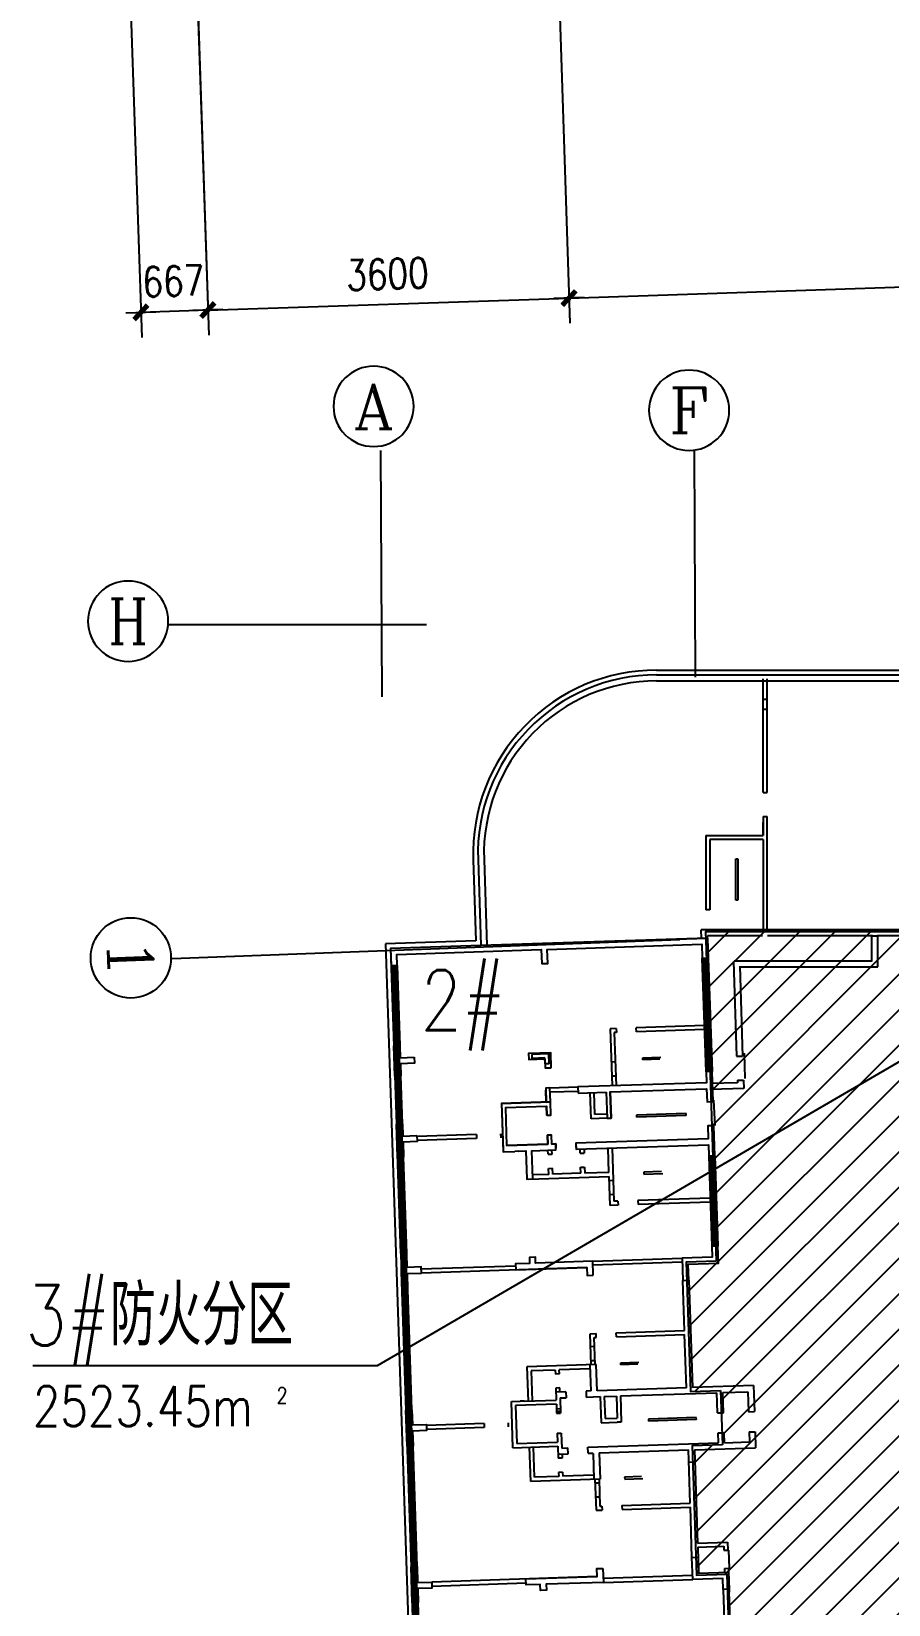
# Model space of a CAD drawing. Extents: x 634182 to 802382, y -1101880 to -864080.
# Drawn here: x 649351 to 657889, y -1037982 to -1022314 of the extents above; entities that cross this region are included whole.
import ezdxf
from ezdxf.enums import TextEntityAlignment as Align

# ---------------------------------------------------------------- set-up
doc = ezdxf.new("R2010")
doc.units = 0
doc.header["$LTSCALE"] = 1000
doc.header["$MEASUREMENT"] = 0
doc.linetypes.add('DASH', pattern=[0.35, 0.25, -0.1])
doc.layers.get('0').update_dxf_attribs({"linetype": 'CONTINUOUS'})
doc.layers.get('DEFPOINTS').update_dxf_attribs({"linetype": 'CONTINUOUS'})
for name, color, linetype in [('AXIS', 3, 'CONTINUOUS'), ('AXIS_TEXT', 7, 'CONTINUOUS'), ('PUB_DIM', 3, 'CONTINUOUS'), ('防火分區线', 2, 'CONTINUOUS')]:
    doc.layers.add(name, color=color, linetype=linetype)
doc.styles.add('COMPLEX', font='COMPLEX')
doc.styles.add('DIM_FONT', font='simplex.shx', dxfattribs={"width": 0.8})
doc.styles.add('HZTXT', font='simplex', dxfattribs={"width": 0.8, "bigfont": 'sfont'})
doc.dimstyles.new('DIMN', dxfattribs={"dimtxt": 300, "dimasz": 1, "dimexe": 250, "dimexo": 300, "dimgap": 150, "dimtad": 1, "dimdec": 0, "dimzin": 0, "dimdsep": 46, "dimtxsty": 'DIM_FONT', "dimblk": '_DIMX', "dimblk1": '_DIMX', "dimblk2": '_DIMX', "dimcen": 2.5, "dimclrt": 7, "dimadec": 0, "dimazin": 0, "dimtfac": 1, "dimtdec": 0, "dimtix": 1, "dimtmove": 2, "dimatfit": 3, "dimldrblk": '_DIMX', "dimfxl": 0, "dimtolj": 1, "dimtzin": 0, "dimarcsym": 0})
doc.dimstyles.new('NORMAL', dxfattribs={"dimtxt": 300, "dimasz": 1, "dimexe": 250, "dimexo": 300, "dimgap": 150, "dimtad": 1, "dimdec": 0, "dimzin": 0, "dimdsep": 46, "dimtxsty": 'DIM_FONT', "dimblk": '_DIMX', "dimblk1": '_DIMX', "dimblk2": '_DIMX', "dimcen": 2.5, "dimclrt": 7, "dimadec": 0, "dimazin": 0, "dimtfac": 1, "dimtdec": 0, "dimtix": 1, "dimtmove": 2, "dimatfit": 3, "dimldrblk": '_DIMX', "dimfxl": 0, "dimtolj": 1, "dimtzin": 0, "dimarcsym": 0})

# ---------------------------------------------------------------- blocks, each defined once
blk = doc.blocks.new('_DIMX')
blk.add_line((-150, 0), (150, 0))
at = {"const_width": 50}
blk.add_lwpolyline([(-70, -70), (70, 70)], dxfattribs=at)
blk = doc.blocks.new('*D1495')
at = {"color": 0, "linetype": 'ByBlock'}
for p, q in [((650342, -1022137), (650450, -1025361)), ((651009, -1022115), (651117, -1025339)), ((650440, -1025112), (650439, -1025112)), ((651108, -1025089), (650441, -1025112)), ((651109, -1025089), (651110, -1025089))]:
    blk.add_line(p, q, dxfattribs=at)
at = {"layer": 'DEFPOINTS', "color": 0, "linetype": 'ByBlock'}
for p in [(650333, -1021837), (651000, -1021815), (650441, -1025112)]:
    blk.add_point(p, dxfattribs=at)
at = {"color": 0, "linetype": 'ByBlock'}
for p, rotation in [((651108, -1025089), 181.9030566285335), ((650441, -1025112), 1.903056628533538)]:
    blk.add_blockref('_DIMX', p, dxfattribs=dict(at, rotation=rotation))
at = {"color": 7, "linetype": 'ByBlock', "insert": (650765, -1024801), "char_height": 300, "attachment_point": 5, "rotation": 1.9031, "style": 'DIM_FONT'}
blk.add_mtext('\\A1;667', dxfattribs=at)
blk = doc.blocks.new('*D1557')
at = {"color": 0, "linetype": 'ByBlock'}
blk.add_arc((650335, -1021890), 8091, 0.0071, 1.8959, dxfattribs=at)
at = {"layer": 'DEFPOINTS', "color": 0, "linetype": 'ByBlock'}
for p in [(672063, -1021168), (658423, -1021711), (650335, -1021890), (650335, -1021890), (659024, -1021890)]:
    blk.add_point(p, dxfattribs=at)
at = {"color": 0, "linetype": 'ByBlock'}
for p, rotation in [((658421, -1021622), 91.8993958261639), ((658425, -1021890), 270.0035408565971)]:
    blk.add_blockref('_DIMX', p, dxfattribs=dict(at, rotation=rotation))
at = {"color": 7, "linetype": 'ByBlock', "insert": (658420, -1022186), "char_height": 300, "attachment_point": 5, "rotation": 87.9036, "style": 'DIM_FONT'}
blk.add_mtext('\\A1;1.90°', dxfattribs=at)
blk = doc.blocks.new('_AXISO')
blk.add_circle((0, 0), 0.5)
at = {"layer": 'AXIS_TEXT', "style": 'COMPLEX', "width": 1.041667}
blk.add_attdef('A', text='', height=0.56, dxfattribs=at).set_placement((-0.25, -0.28), (0.25, -0.28), align=Align.FIT)

msp = doc.modelspace()

# ---------------------------------------------------------------- hatches: boundary and pattern name
at = {"layer": '防火分區线'}
h = msp.add_hatch(dxfattribs=at)
h.set_pattern_fill('ANSI31', color=256, scale=2000, style=0)
h.set_pattern_definition([(45, (675357.98, -860898.43), (-176.7767, 176.7767), [])])
h.paths.add_polyline_path([(665586.645, -1031582.39), (664806.645, -1031582.39), (664806.645, -1031282.39), (663666.645, -1031282.39), (663666.645, -1030982.39), (663666.645, -1029722.39), (662976.645, -1029722.39), (662976.645, -1030982.39), (661176.645, -1030982.39), (661176.645, -1031282.39), (658836.645, -1031282.39), (656064.663, -1031282.39), (656067.391, -1031364.625), (656173.486, -1034562.847), (655873.651, -1034572.793), (655916.422, -1035862.082), (656216.257, -1035852.135), (656234.16, -1036391.838), (655934.325, -1036401.785), (655977.096, -1037691.076), (656276.931, -1037681.148), (656302.113, -1038440.258), (669392.224, -1038440.258), (669392.224, -1031282.39), (669126.645, -1031282.39), (669126.645, -1031582.39), (668346.645, -1031582.39), (668346.645, -1030982.39), (667712.224, -1030982.39), (667686.645, -1030982.39), (667686.645, -1028454.39), (666246.645, -1028454.39), (666246.645, -1030982.39), (665586.645, -1030982.39)])

# ---------------------------------------------------------------- linework, layer by layer
for p, q in [((655578.504, -1028675.311), (658753.83, -1028675.311)), ((655578.504, -1028723.311), (658797.83, -1028723.311)), ((656638.504, -1029893.311), (656638.504, -1028763.311)), ((656678.504, -1029893.311), (656678.504, -1028763.311)), ((655578.504, -1028783.311), (658797.83, -1028783.311)), ((656638.504, -1028963.311), (656678.504, -1028963.311)), ((656638.504, -1029063.311), (656678.504, -1029063.311)), ((656638.504, -1029893.311), (656678.504, -1029893.311)), ((656638.504, -1030133.311), (656638.504, -1030323.311)), ((656638.504, -1030133.311), (656678.504, -1030133.311)), ((656678.504, -1031283.311), (656678.504, -1030133.311)), ((656068.504, -1030323.311), (656638.504, -1030323.311)), ((656068.504, -1030323.311), (656068.504, -1031063.311)), ((656638.504, -1030323.311), (656638.504, -1030193.311)), ((656108.504, -1030363.311), (656108.504, -1031063.311)), ((656638.504, -1030363.311), (656108.504, -1030363.311)), ((656638.504, -1030363.311), (656638.504, -1031283.311)), ((653751.512, -1030564.016), (653778.377, -1031372.526)), ((653799.486, -1030562.422), (653827.948, -1031419.027)), ((653859.453, -1030560.43), (653887.915, -1031417.035)), ((656368.504, -1030966.805), (656368.504, -1030554.805)), ((656368.504, -1030554.805), (656388.504, -1030554.805)), ((656388.504, -1030554.805), (656388.504, -1030966.805)), ((656108.504, -1031063.311), (656068.504, -1031063.311)), ((656388.504, -1030966.805), (656368.504, -1030966.805)), ((658797.83, -1031263.311), (656024.004, -1031263.311)), ((656026.746, -1031345.966), (656024.004, -1031263.311)), ((656138.504, -1031263.311), (656098.504, -1031263.311)), ((653778.377, -1031372.526), (652878.902, -1031402.365)), ((652878.902, -1031402.365), (653196.793, -1040985.069)), ((655665.647, -1031357.945), (656086.717, -1031343.977)), ((656634.504, -1031323.311), (656086.055, -1031323.311)), ((656086.717, -1031343.977), (656093.349, -1031543.885)), ((657728.419, -1031323.48), (656682.504, -1031323.311)), ((657722.241, -1031576.67), (657722.419, -1031323.48)), ((657728.224, -1031323.311), (657776.419, -1031323.48)), ((659520.731, -1031323.311), (657776.224, -1031323.311)), ((657782.203, -1031630.671), (657782.419, -1031323.48)), ((652928.472, -1031448.746), (652935.104, -1031648.655)), ((652928.472, -1031448.747), (652986.494, -1033197.785)), ((656043.394, -1031545.543), (656093.349, -1031543.885)), ((656344.574, -1031576.7), (656375.901, -1032521.032)), ((656350.571, -1031570.501), (657722.241, -1031570.67)), ((652994.073, -1031616.642), (653020.603, -1032416.376)), ((656400.19, -1031630.501), (657782.203, -1031630.671)), ((656406.186, -1031624.302), (656435.868, -1032519.042)), ((655176.078, -1032244.66), (655116.111, -1032246.649)), ((655116.111, -1032246.649), (655135.009, -1032816.317)), ((655177.404, -1032284.638), (655157.415, -1032285.301)), ((655157.415, -1032285.301), (655174.987, -1032814.991)), ((655176.078, -1032244.66), (655177.404, -1032284.638)), ((656055.591, -1032215.484), (655375.986, -1032238.028)), ((655377.313, -1032278.006), (655375.986, -1032238.028)), ((656056.917, -1032255.462), (655377.313, -1032278.006)), ((654504.096, -1032497.083), (654334.19, -1032502.72)), ((654334.19, -1032502.72), (654335.516, -1032542.698)), ((654507.412, -1032597.028), (654504.096, -1032497.083)), ((656375.901, -1032521.032), (656435.868, -1032519.042)), ((654465.444, -1032538.388), (654335.516, -1032542.698)), ((654467.434, -1032598.355), (654465.444, -1032538.388)), ((654507.412, -1032597.028), (654467.434, -1032598.355)), ((655127.053, -1032576.473), (655167.031, -1032575.147)), ((655441.884, -1032536.003), (655621.785, -1032530.035)), ((655442.547, -1032555.992), (655441.884, -1032536.003)), ((655611.276, -1032550.394), (655442.547, -1032555.992)), ((653046.514, -1033195.947), (653030.599, -1032716.211)), ((654515.369, -1032836.896), (654795.201, -1032827.613)), ((655131.694, -1032716.396), (655171.672, -1032715.07)), ((656384.654, -1032784.886), (656114.802, -1032793.838)), ((656383.858, -1032760.9), (656443.825, -1032758.91)), ((656383.858, -1032760.9), (656384.654, -1032784.886)), ((656443.825, -1032758.91), (656446.61, -1032842.864)), ((654034.278, -1032992.933), (654520.011, -1032976.819)), ((654034.278, -1032992.933), (654049.529, -1033452.68)), ((654480.033, -1032978.146), (654476.054, -1032858.212)), ((654516.695, -1032876.874), (654796.527, -1032867.591)), ((654797.204, -1032887.58), (655077.05, -1032878.296)), ((654925.785, -1033143.447), (654917.165, -1032883.6)), ((654964.437, -1033102.142), (654957.143, -1032882.274)), ((655117.028, -1032876.97), (655125.648, -1033136.816)), ((656446.61, -1032842.864), (656116.792, -1032853.805)), ((654088.169, -1033411.376), (654075.57, -1033031.585)), ((654075.582, -1033031.585), (654481.359, -1033018.124)), ((654484.343, -1033108.074), (654481.359, -1033018.124)), ((655085.67, -1033138.143), (654925.785, -1033143.447)), ((655084.344, -1033098.165), (654964.437, -1033102.142)), ((655085.67, -1033138.143), (655125.648, -1033136.816)), ((655873.541, -1033092.121), (655376.815, -1033108.599)), ((655376.815, -1033108.599), (655377.478, -1033128.588)), ((655874.223, -1033112.11), (655377.478, -1033128.588)), ((655874.204, -1033112.11), (655873.541, -1033092.121)), ((653029.177, -1034487.079), (652986.409, -1033197.788)), ((653784.367, -1033301.393), (653190.693, -1033321.087)), ((653784.367, -1033301.393), (653785.694, -1033341.371)), ((654024.235, -1033293.436), (654025.562, -1033333.414)), ((654530.952, -1033306.638), (654490.974, -1033307.964)), ((654493.958, -1033397.915), (654490.974, -1033307.964)), ((654533.936, -1033396.589), (654530.952, -1033306.638)), ((653785.694, -1033341.371), (653192.019, -1033361.065)), ((654088.181, -1033411.376), (654493.958, -1033397.915)), ((654206.088, -1033467.338), (654166.11, -1033468.664)), ((654497.273, -1033497.86), (654495.942, -1033457.715)), ((654533.936, -1033396.588), (654573.914, -1033395.262)), ((654537.251, -1033496.534), (654535.92, -1033456.392)), ((654573.914, -1033395.262), (654575.24, -1033435.24)), ((654575.219, -1033435.241), (654575.24, -1033435.24)), ((654773.804, -1033388.631), (654775.13, -1033428.609)), ((654817.097, -1033487.25), (654815.766, -1033447.112)), ((654855.744, -1033445.786), (654857.075, -1033485.924)), ((655103.574, -1033677.857), (655095.612, -1033437.829)), ((655135.59, -1033436.503), (655153.167, -1033966.371)), ((653089.281, -1034485.087), (653057.456, -1033525.764)), ((654497.273, -1033497.86), (654537.251, -1033496.534)), ((654817.097, -1033487.25), (654857.075, -1033485.924)), ((654305.335, -1033744.199), (654305.34, -1033744.359)), ((654305.34, -1033744.359), (655104.901, -1033717.835)), ((654503.904, -1033697.75), (654343.992, -1033703.055)), ((654501.915, -1033637.783), (654541.893, -1033636.457)), ((654503.904, -1033697.751), (654501.915, -1033637.783)), ((654543.882, -1033696.424), (654541.893, -1033636.457)), ((654823.728, -1033687.14), (654543.882, -1033696.424)), ((654821.739, -1033627.173), (654861.717, -1033625.847)), ((654823.728, -1033687.14), (654821.739, -1033627.173)), ((654861.717, -1033625.847), (654863.706, -1033685.814)), ((655103.574, -1033677.857), (654863.706, -1033685.814)), ((655114.515, -1034007.666), (655104.901, -1033717.835)), ((655106.227, -1033757.813), (655146.205, -1033756.486)), ((655628.421, -1033670.461), (655451.697, -1033676.323)), ((655451.697, -1033676.323), (655452.36, -1033696.312)), ((655452.36, -1033696.312), (655640.257, -1033690.079)), ((655110.869, -1033897.736), (655150.847, -1033896.41)), ((656112.618, -1033934.543), (655393.035, -1033958.414)), ((655194.471, -1034005.013), (655114.515, -1034007.666)), ((655193.145, -1033965.045), (655153.167, -1033966.371)), ((655193.145, -1033965.045), (655194.472, -1034005.028)), ((655393.035, -1033958.414), (655394.362, -1033998.397)), ((656113.944, -1033974.511), (655394.361, -1033998.382)), ((654942.829, -1034563.515), (655832.339, -1034534.004)), ((653035.213, -1034666.971), (653080.967, -1036046.193)), ((653234.454, -1034640.352), (654173.921, -1034609.183)), ((654884.856, -1034625.604), (653235.779, -1034680.309)), ((655833.665, -1034573.97), (654944.155, -1034603.479)), ((653140.934, -1036044.204), (653101.148, -1034844.887)), ((655856.215, -1035253.744), (655839.633, -1034753.884)), ((654916.736, -1035284.909), (654976.721, -1035282.919)), ((654927.014, -1035594.739), (654916.736, -1035284.909)), ((654958.04, -1035323.561), (654978.047, -1035322.897)), ((654966.992, -1035593.413), (654958.04, -1035323.561)), ((654978.047, -1035322.897), (654976.721, -1035282.919)), ((655176.611, -1035276.288), (655856.215, -1035253.744)), ((655177.937, -1035316.266), (655176.611, -1035276.288)), ((655177.937, -1035316.266), (655857.542, -1035293.722)), ((655875.114, -1035823.43), (655857.542, -1035293.722)), ((654961.024, -1035413.511), (654921.046, -1035414.838)), ((654976.986, -1035593.081), (654287.366, -1035615.958)), ((654287.366, -1035615.958), (654298.638, -1035955.771)), ((654568.538, -1035646.653), (654328.67, -1035654.61)), ((654328.67, -1035654.61), (654338.616, -1035954.445)), ((654568.538, -1035646.653), (654569.864, -1035686.631)), ((654918.345, -1035635.048), (654608.516, -1035645.326)), ((654609.842, -1035685.304), (654608.516, -1035645.326)), ((654925.64, -1035854.927), (654917.019, -1035595.07)), ((654965.666, -1035553.435), (654925.688, -1035554.761)), ((654985.607, -1035852.938), (654976.986, -1035593.081)), ((655222.519, -1035574.925), (655402.42, -1035568.958)), ((655223.182, -1035594.914), (655222.519, -1035574.925)), ((655391.911, -1035589.317), (655223.182, -1035594.914)), ((654609.842, -1035685.304), (654569.864, -1035686.631)), ((656544.749, -1035801.216), (655935.084, -1035821.441)), ((656544.749, -1035801.216), (656553.369, -1036061.073)), ((654132.73, -1035961.275), (654218.689, -1035958.423)), ((654147.981, -1036421.022), (654132.73, -1035961.275)), ((654258.667, -1035957.097), (654218.689, -1035958.423)), ((654258.667, -1035957.097), (654578.484, -1035946.488)), ((654614.484, -1035825.227), (654574.506, -1035826.554)), ((654574.506, -1035826.554), (654578.484, -1035946.488)), ((654675.777, -1035863.216), (654575.832, -1035866.532)), ((654615.81, -1035865.205), (654614.484, -1035825.227)), ((654617.799, -1035925.172), (654677.766, -1035923.183)), ((654617.799, -1035925.172), (654622.773, -1036075.09)), ((654675.777, -1035863.216), (654677.766, -1035923.183)), ((654925.64, -1035854.927), (654875.667, -1035856.585)), ((654875.667, -1035856.585), (654877.656, -1035916.552)), ((654877.656, -1035916.552), (655017.579, -1035911.91)), ((655875.114, -1035823.43), (654985.607, -1035852.938)), ((655017.579, -1035911.91), (655026.2, -1036171.767)), ((655057.557, -1035910.584), (655177.491, -1035906.606)), ((655057.557, -1035910.584), (655064.852, -1036130.463)), ((655177.491, -1035906.606), (655184.786, -1036126.485)), ((655217.469, -1035905.279), (656176.942, -1035873.45)), ((655217.469, -1035905.279), (655226.09, -1036165.136)), ((656183.573, -1036073.34), (656176.942, -1035873.45)), ((656216.655, -1035872.133), (656216.92, -1035872.124)), ((656236.909, -1035871.461), (656486.771, -1035863.172)), ((656243.54, -1036071.351), (656236.909, -1035871.461)), ((656486.771, -1035863.172), (656493.402, -1036063.062)), ((653080.967, -1036046.193), (653132.689, -1037605.335)), ((654579.811, -1035986.466), (654174.034, -1035999.927)), ((654174.034, -1035999.927), (654186.633, -1036379.718)), ((654579.811, -1035986.466), (654582.795, -1036076.416)), ((654581.336, -1036032.44), (654621.314, -1036031.114)), ((654582.132, -1036056.427), (654622.11, -1036055.101)), ((654582.795, -1036076.416), (654622.773, -1036075.09)), ((655064.852, -1036130.463), (655184.786, -1036126.485)), ((655973.982, -1036120.43), (655497.245, -1036136.245)), ((655974.664, -1036140.419), (655974.001, -1036120.43)), ((656183.573, -1036073.34), (656243.54, -1036071.351)), ((656493.402, -1036063.062), (656553.369, -1036061.073)), ((653859.846, -1036180.443), (653286.227, -1036199.472)), ((653861.172, -1036220.421), (653287.554, -1036239.45)), ((653859.846, -1036180.443), (653861.172, -1036220.421)), ((654099.714, -1036172.486), (654101.04, -1036212.464)), ((654589.426, -1036276.306), (654629.404, -1036274.98)), ((654589.426, -1036276.306), (654592.41, -1036366.257)), ((654629.404, -1036274.98), (654634.377, -1036424.898)), ((655026.2, -1036171.767), (655186.112, -1036166.463)), ((655226.09, -1036165.136), (655186.112, -1036166.463)), ((655497.245, -1036136.245), (655497.908, -1036156.234)), ((655974.664, -1036140.419), (655497.908, -1036156.234)), ((656190.204, -1036273.23), (656250.171, -1036271.241)), ((656193.519, -1036373.175), (656190.204, -1036273.23)), ((656253.486, -1036371.186), (656250.171, -1036271.241)), ((656500.033, -1036262.952), (656560, -1036260.963)), ((656500.033, -1036262.952), (656503.349, -1036362.897)), ((656560, -1036260.963), (656565.305, -1036420.875)), ((653192.656, -1037603.346), (653152.936, -1036404.021)), ((654147.981, -1036421.022), (654593.736, -1036406.235)), ((654186.633, -1036379.718), (654592.41, -1036366.257)), ((654325.163, -1036755.331), (654313.89, -1036415.518)), ((654363.814, -1036714.027), (654353.868, -1036414.192)), ((654593.736, -1036406.235), (654597.714, -1036526.169)), ((654634.377, -1036424.898), (654694.344, -1036422.908)), ((654696.333, -1036482.875), (654694.344, -1036422.908)), ((654894.234, -1036416.277), (656193.519, -1036373.175)), ((654896.223, -1036476.244), (654894.234, -1036416.277)), ((655006.163, -1036472.597), (655895.674, -1036443.089)), ((655913.246, -1036972.798), (655895.674, -1036443.089)), ((655955.641, -1036441.1), (656565.305, -1036420.875)), ((655955.641, -1036441.1), (655986.475, -1037370.606)), ((656233.259, -1036371.857), (656233.497, -1036371.849)), ((656253.486, -1036371.186), (656503.349, -1036362.897)), ((654596.388, -1036486.191), (654696.333, -1036482.875)), ((654637.692, -1036524.843), (654597.714, -1036526.169)), ((654636.366, -1036484.865), (654637.692, -1036524.843)), ((654896.223, -1036476.244), (654946.196, -1036474.586)), ((654946.328, -1036478.584), (654954.816, -1036734.444)), ((655006.163, -1036472.597), (655014.783, -1036732.454)), ((655014.783, -1036732.454), (654325.163, -1036755.331)), ((654603.682, -1036706.07), (654363.814, -1036714.027)), ((654642.334, -1036664.766), (654602.356, -1036666.092)), ((654602.356, -1036666.092), (654603.682, -1036706.07)), ((654642.334, -1036664.766), (654643.66, -1036704.744)), ((654953.49, -1036694.466), (654643.66, -1036704.744)), ((654964.811, -1036734.112), (654975.089, -1037043.942)), ((655004.789, -1036732.786), (655013.741, -1037002.637)), ((655429.045, -1036708.711), (655260.317, -1036714.308)), ((655260.317, -1036714.308), (655260.98, -1036734.297)), ((655260.98, -1036734.297), (655440.881, -1036728.329)), ((655006.115, -1036772.764), (654966.137, -1036774.09)), ((655010.757, -1036912.687), (654970.779, -1036914.013)), ((654975.089, -1037043.942), (655035.074, -1037041.952)), ((655013.741, -1037002.637), (655033.748, -1037001.974)), ((655033.748, -1037001.974), (655035.074, -1037041.952)), ((655233.638, -1036995.343), (655913.246, -1036972.798)), ((655233.638, -1036995.343), (655234.964, -1037035.321)), ((655234.964, -1037035.321), (655914.572, -1037012.776)), ((655931.154, -1037512.635), (655914.572, -1037012.776)), ((655986.475, -1037370.606), (656286.125, -1037360.667)), ((656286.125, -1037360.667), (656288.78, -1037440.69)), ((655987.802, -1037410.584), (656247.474, -1037401.971)), ((655987.802, -1037410.584), (655996.422, -1037670.435)), ((656247.474, -1037401.971), (656248.802, -1037442.017)), ((656248.802, -1037442.017), (656288.78, -1037440.69)), ((655937.119, -1037692.549), (655047.609, -1037722.057)), ((656254.771, -1037621.918), (656294.749, -1037620.591)), ((656254.771, -1037621.918), (656256.1, -1037661.963)), ((656294.749, -1037620.591), (656296.078, -1037660.636)), ((656296.238, -1037660.473), (656302.869, -1037860.357)), ((656335.763, -1038849.821), (656296.25, -1037660.491)), ((653176.461, -1038924.583), (653138.665, -1037785.238)), ((654986.974, -1037703.91), (653337.897, -1037758.616)), ((653339.223, -1037798.573), (654278.69, -1037767.411)), ((655048.935, -1037762.02), (655938.445, -1037732.515)), ((656241.948, -1037832.506), (656271.783, -1038731.852)), ((653241.743, -1039082.501), (653204.609, -1037963.147))]:
    msp.add_line(p, q)
at = {"linetype": 'Continuous'}
for p, q in [((656086.682, -1031343.978), (656086.055, -1031323.311)), ((656033.378, -1031545.875), (656093.349, -1031543.885)), ((656070.842, -1032675.212), (656033.378, -1031545.875)), ((656093.349, -1031543.885), (656130.813, -1032673.222)), ((656098.688, -1033514.614), (656128.527, -1034414.119)), ((656158.655, -1033512.624), (656188.494, -1034412.13)), ((655899.604, -1034751.892), (655935.084, -1035821.441)), ((655899.652, -1036563.023), (655959.619, -1036561.034))]:
    msp.add_line(p, q, dxfattribs=at)
at = {"linetype": 'DASH'}
for p, q in [((656145.189, -1032960.414), (656160.008, -1033226.979)), ((656304.744, -1037620.26), (656298.775, -1037440.359))]:
    msp.add_line(p, q, dxfattribs=at)
for points in [[(653827.944, -1031418.892), (652928.47, -1031448.724), (652934.106, -1031618.631), (652994.073, -1031616.642), (652990.426, -1031506.702), (654429.615, -1031458.964), (654434.256, -1031598.882), (654494.223, -1031596.893), (654489.581, -1031456.97), (656028.734, -1031405.911), (656033.376, -1031545.834), (656093.343, -1031543.845), (656086.691, -1031343.977), (653827.944, -1031418.892)], [(655077.029, -1032878.273), (655085.649, -1033138.131), (655125.648, -1033136.816), (655117.007, -1032876.947), (656076.478, -1032845.118), (656080.788, -1032975.047), (656140.755, -1032973.058), (656130.809, -1032673.222), (656070.842, -1032675.212), (656074.489, -1032785.151), (654795.193, -1032827.59), (654797.204, -1032887.58)], [(654206.088, -1033467.338), (654276.042, -1033465.017), (654285.325, -1033744.863), (654345.292, -1033742.873), (654336.029, -1033463.006), (654575.877, -1033455.07), (654575.877, -1033455.07), (654573.914, -1033395.262), (654533.936, -1033396.589), (654530.947, -1033306.501), (654490.947, -1033307.805), (654493.931, -1033397.755), (654088.176, -1033411.239), (654075.566, -1033031.448), (654481.332, -1033017.964), (654484.338, -1033107.937), (654524.295, -1033106.612), (654519.984, -1032976.662), (654034.273, -1032992.775), (654050.187, -1033472.51), (654166.11, -1033468.664)]]:
    msp.add_lwpolyline(points)
at = {"linetype": 'Continuous', "const_width": 60}
for points in [[(652964.09, -1031617.636), (653269.78, -1040832.561)], [(656063.363, -1031544.88), (656100.825, -1032674.217)], [(656128.671, -1033513.619), (656158.511, -1034413.124)]]:
    msp.add_lwpolyline(points, dxfattribs=at)
for points in [[(653164.505, -1032531.668), (653166.494, -1032591.636), (653026.572, -1032596.277), (653030.55, -1032716.211), (652970.583, -1032718.209), (652960.638, -1032418.372), (653020.603, -1032416.376), (653024.582, -1032536.31)], [(654528.701, -1032636.183), (654523.727, -1032486.266), (654303.868, -1032493.559), (654305.857, -1032553.526), (654465.75, -1032548.222), (654468.734, -1032638.173)], [(654520.005, -1032976.661), (654515.364, -1032836.736), (654475.365, -1032838.063), (654480.006, -1032977.988)], [(654520.01, -1032976.798), (654515.368, -1032836.873), (654475.369, -1032838.199), (654480.011, -1032978.125)], [(653190.366, -1033311.24), (653192.355, -1033371.207), (653052.432, -1033375.849), (653057.406, -1033525.766), (652997.439, -1033527.755), (652986.414, -1033197.948), (653046.465, -1033195.947), (653050.443, -1033315.881)], [(656158.655, -1033512.624), (656148.708, -1033212.789), (656088.765, -1033214.86), (656093.074, -1033344.73), (654773.778, -1033388.472), (654775.767, -1033448.439), (656095.041, -1033404.675), (656098.688, -1033514.614)], [(653235.781, -1034680.35), (653233.79, -1034620.34), (653093.871, -1034625.003), (653089.221, -1034485.089), (653029.254, -1034487.078), (653041.181, -1034846.876), (653101.148, -1034844.887), (653095.858, -1034684.992)], [(654947.471, -1034703.438), (654942.829, -1034563.515), (654373.143, -1034582.413), (654371.153, -1034522.446), (654311.186, -1034524.436), (654313.176, -1034584.403), (654173.253, -1034589.064), (654175.243, -1034649.031), (654884.852, -1034625.471), (654887.504, -1034705.427)], [(656188.494, -1034412.13), (656128.527, -1034414.119), (656132.174, -1034524.058), (655832.339, -1034534.005), (655839.633, -1034753.884), (655899.604, -1034751.892), (655894.298, -1034591.962), (656194.116, -1034582.017)], [(653141, -1036044.219), (653145.973, -1036194.136), (653285.896, -1036189.495), (653287.886, -1036249.462), (653147.963, -1036254.103), (653152.936, -1036404.021), (653092.969, -1036406.01), (653081.033, -1036046.208)], [(656301.894, -1037830.518), (656241.927, -1037832.507), (656238.28, -1037722.568), (655938.445, -1037732.514), (655931.151, -1037512.635), (655991.121, -1037510.648), (655996.427, -1037670.579), (656296.244, -1037660.631)], [(653337.896, -1037758.575), (653339.887, -1037818.585), (653199.966, -1037823.206), (653204.599, -1037963.12), (653144.632, -1037965.109), (653132.688, -1037605.312), (653192.655, -1037603.323), (653197.973, -1037763.217)], [(655044.293, -1037622.097), (655048.935, -1037762.02), (654479.248, -1037780.919), (654481.237, -1037840.886), (654421.27, -1037842.875), (654419.281, -1037782.908), (654279.357, -1037787.53), (654277.368, -1037727.563), (654986.978, -1037704.043), (654984.326, -1037624.087)]]:
    msp.add_lwpolyline(points, close=True)
at = {"linetype": 'DASH'}
msp.add_lwpolyline([(656450.802, -1032491.642), (656460.446, -1032782.372)], dxfattribs=at)
for radius in [1828, 1780, 1720]:
    msp.add_arc((655578.504, -1030503.311), radius, 90, 181.9030556)
at = {"layer": 'AXIS'}
for p, q in [((652829.212, -1026489.157), (652841.436, -1028941.85)), ((655951.122, -1026494.97), (655963.152, -1028744.299)), ((650718.855, -1028222.39), (653287.043, -1028222.39)), ((655811.579, -1031363.224), (650753.777, -1031550.099))]:
    msp.add_line(p, q, dxfattribs=at)
at = {"layer": '防火分區线', "ltscale": 1500}
for points in [[(667712.224, -1030982.39), (667686.645, -1030982.39), (667686.645, -1028454.39), (666246.645, -1028454.39), (666246.645, -1030982.39), (665586.645, -1030982.39), (665586.645, -1031582.39), (664806.645, -1031582.39), (664806.645, -1031282.39), (663666.645, -1031282.39), (663666.645, -1030982.39), (663666.645, -1029722.39), (662976.645, -1029722.39), (662976.645, -1030982.39), (661176.645, -1030982.39), (661176.645, -1031282.39), (658836.645, -1031282.39), (658836.645, -1031282.39), (656064.663, -1031282.39), (656067.391, -1031364.625), (656173.486, -1034562.847)], [(658274.266, -1032415.893), (652794.796, -1035606.525), (649364.489, -1035606.525)], [(656216.257, -1035852.135), (656234.16, -1036391.838)], [(656276.931, -1037681.148), (656334.621, -1039420.173), (654715.524, -1039473.884), (654711.546, -1039353.95), (654265.796, -1039368.737), (654255.849, -1039068.902), (653134.461, -1039106.102), (653134.461, -1039106.102), (653279.057, -1044063.191), (656485.293, -1043956.829), (656553.301, -1046000.258), (656553.301, -1046000.258), (656553.301, -1046000.258)]]:
    msp.add_lwpolyline(points, dxfattribs=at)
at = {"layer": '防火分區线'}
for points in [[(656173.486, -1034562.847), (655873.651, -1034572.793), (655916.422, -1035862.082), (656216.257, -1035852.135)], [(656234.16, -1036391.838), (655934.325, -1036401.785), (655977.096, -1037691.076), (656276.931, -1037681.148)]]:
    msp.add_lwpolyline(points, dxfattribs=at)

# ---------------------------------------------------------------- block references
at = {"layer": 'AXIS'}
ref = msp.add_blockref('_AXISO', (652759.653, -1026048.224), dxfattribs=dict(at, xscale=-800, yscale=800, zscale=800))
ref.add_attrib('A', 'A', dxfattribs={"layer": 'AXIS_TEXT', "height": 448, "style": 'COMPLEX', "width": 1.041667}).set_placement((652559.653, -1026272.224), (652959.653, -1026272.224), align=Align.FIT)
ref = msp.add_blockref('_AXISO', (655901.842, -1026087.796), dxfattribs=dict(at, xscale=-800, yscale=800, zscale=800))
ref.add_attrib('A', 'F', dxfattribs={"layer": 'AXIS_TEXT', "height": 448, "style": 'COMPLEX', "width": 1.171875}).set_placement((655701.842, -1026311.796), (656101.842, -1026311.796), align=Align.FIT)
ref = msp.add_blockref('_AXISO', (650313.963, -1028188.575), dxfattribs=dict(at, xscale=-800, yscale=800, zscale=800, rotation=359.9999999999999))
ref.add_attrib('A', 'H', dxfattribs={"layer": 'AXIS_TEXT', "height": 448, "style": 'COMPLEX', "width": 0.9375}).set_placement((650113.963, -1028412.575), (650513.963, -1028412.575), align=Align.FIT)
ref = msp.add_blockref('_AXISO', (650340.982, -1031542.02), dxfattribs=dict(at, xscale=800, yscale=800, zscale=800, rotation=271.9))
ref.add_attrib('A', '1', dxfattribs={"layer": 'AXIS_TEXT', "height": 448, "rotation": 271.9, "style": 'COMPLEX', "width": 2.083333}).set_placement((650110.474, -1031349.557), (650123.737, -1031749.337), align=Align.FIT)

# ---------------------------------------------------------------- texts
at = {"layer": '防火分區线', "ltscale": 1500, "width": 0.8}
for s, height, style, p in [('2#', 600, 'DIM_FONT', (653227.347, -1032262.906)), ('3#防火分区', 600, 'HZTXT', (649289.391, -1035401.219)), ('2523.45m', 400, 'DIM_FONT', (649365.023, -1036205.788)), ('2', 160, 'DIM_FONT', (651792.397, -1035979.259))]:
    msp.add_text(s, height=height, dxfattribs=dict(at, style=style)).set_placement(p)

# ---------------------------------------------------------------- dimensions: what is measured, and where the dimension line sits
dim = msp.add_angular_dim_2l(base=(658423.315, -1021711.039), line1=((650334.632, -1021890.166), (659023.682, -1021890.166)), line2=((650334.632, -1021890.166), (672062.848, -1021168.252)), dimstyle='NORMAL', override={"dimdec": 2, "dimadec": 2, "dimtdec": 2})
dim.commit()
dim.dimension.update_dxf_attribs({"geometry": '*D1557', "text_midpoint": (658419.884, -1022186.124), "dimtype": 130})
at = {"layer": 'PUB_DIM'}
for p1, p2, distance in [((654589.318, -1021448.662), (671543.029, -1020885.368), -3523.15), ((650991.303, -1021568.205), (654589.318, -1021448.662), -3523.139)]:
    msp.add_aligned_dim(p1=p1, p2=p2, distance=distance, dimstyle='DIMN', dxfattribs=at).render()
dim = msp.add_aligned_dim(p1=(650999.508, -1021815.141), p2=(650332.504, -1021837.304), distance=3276.065, dimstyle='DIMN', dxfattribs=at)
dim.commit()
dim.dimension.update_dxf_attribs({"geometry": '*D1495', "text_midpoint": (650764.837, -1024800.646)})

doc.saveas('drawing.dxf')
